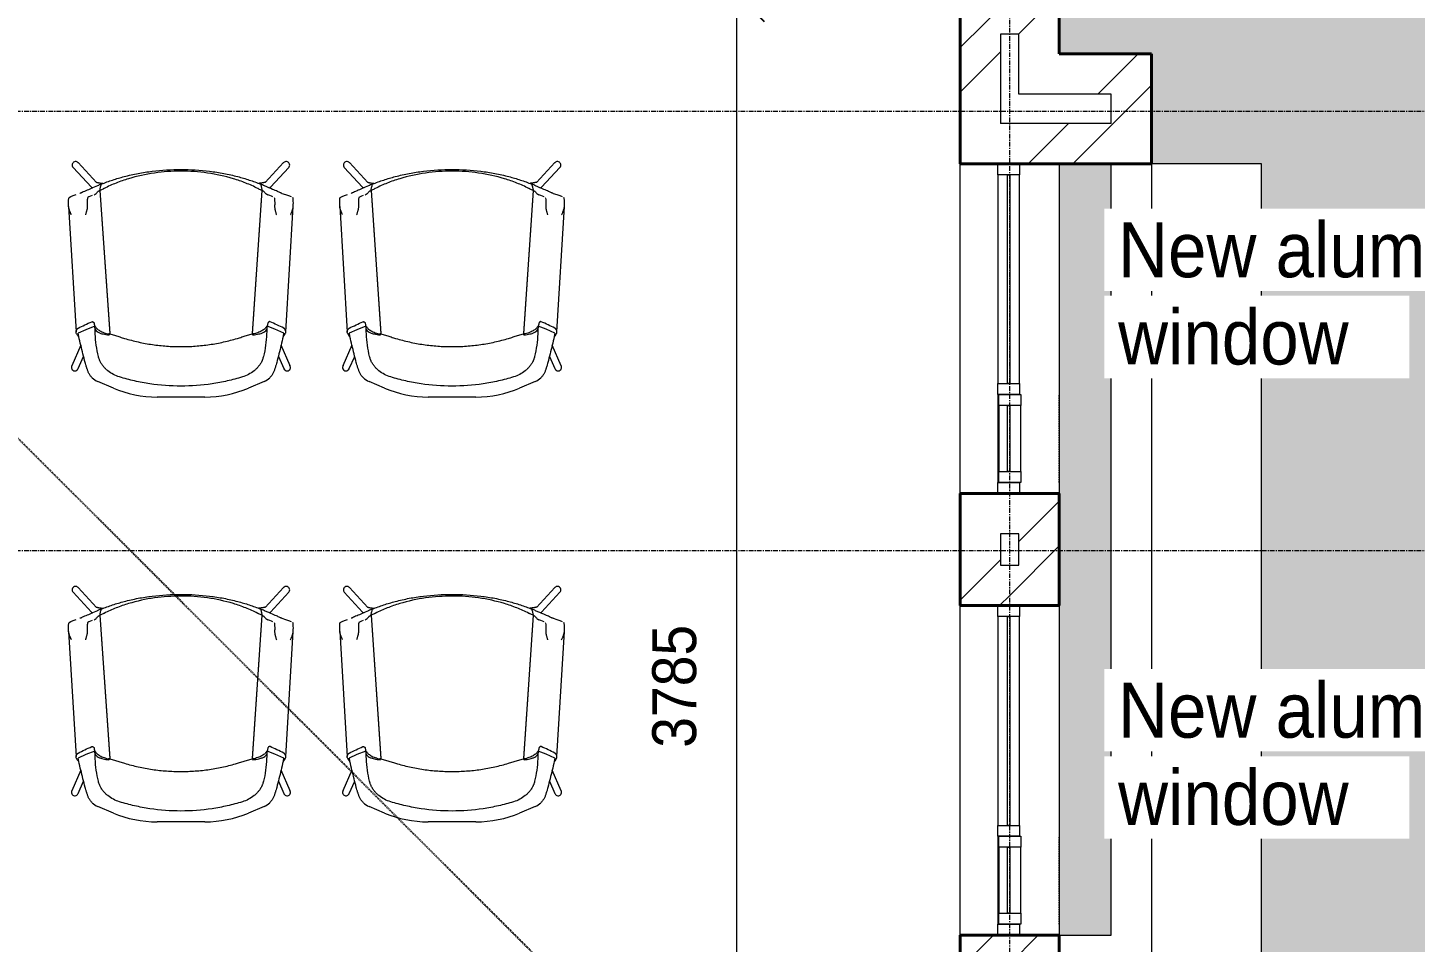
# Model space of a CAD drawing. Header units: millimetres. Extents: x -44657 to 28812, y -28146 to 16565.
# Drawn here: x -19339 to -15552, y -20745 to -18248 of the extents above; entities that cross this region are included whole.
import ezdxf

# ---------------------------------------------------------------- set-up
doc = ezdxf.new("R2010")
doc.units = ezdxf.units.MM
for name, pattern in [('Dash', [6.35, 3.175, -3.175]), ('Dash 1_5mm', [3, 1.5, -1.5]), ('Grid Line', [22.225, 12.7, -3.175, 3.175, -3.175])]:
    doc.linetypes.add(name, pattern=pattern)
for name, color, linetype, lineweight in [('A-ANNO-DIMS', 211, 'Continuous', 5), ('A-ANNO-DIMS-100', 211, 'Continuous', 5), ('A-DETL', 90, 'Continuous', 5), ('A-FLOR', 192, 'Continuous', 9), ('A-FLOR-PATT', 8, 'Continuous', 9), ('A-GLAZ', 151, 'Continuous', 9), ('A-GLAZ-HDLN', 1, 'Dash', 9), ('A-WALL', 113, 'Continuous', 9), ('A-WALL-PATT', 111, 'Continuous', 9), ('G-ANNO-TEXT', 231, 'Continuous', 5), ('I-FURN', 30, 'Continuous', 5), ('S-GRID', 1, 'Continuous', 5)]:
    doc.layers.add(name, color=color, linetype=linetype, lineweight=lineweight)
doc.styles.add('Arial_3', font='arial.ttf', dxfattribs={"width": 0.9, "height": 120})
doc.styles.add('Arial_5', font='arial.ttf', dxfattribs={"width": 0.9, "height": 150})
doc.dimstyles.new('SVA_-_1_2mm_Arial', dxfattribs={"dimscale": 304.8, "dimtxt": 122.431128, "dimasz": 0.492126, "dimexe": 0.492126, "dimexo": 0.0625, "dimgap": 0.246063, "dimtad": 1, "dimdec": 0, "dimrnd": 5, "dimzin": 0, "dimdsep": 46, "dimtxsty": 'Arial_3', "dimblk1": 'OBLIQUE', "dimblk2": 'OBLIQUE', "dimsah": 1, "dimcen": 0.09, "dimdle": 0.492126, "dimazin": 0, "dimtfac": 1, "dimtdec": 4, "dimtix": 1, "dimtmove": 0, "dimatfit": 3, "dimfxl": 1.968504, "dimfxlon": 1, "dimtvp": 1, "dimtfill": 1, "dimtolj": 1, "dimtzin": 0, "dimarcsym": 2})
pattern_1 = [(45, (0, 0), (-251.447, 251.447), []), (45, (0, 381), (-251.447, 251.447), [])]

# ---------------------------------------------------------------- blocks, each defined once
blk = doc.blocks.new('W-02 900x1660 - 900-1480273-NEW PROPOSED GROUND STOREY PLAN _White Box_')
at = {"layer": 'A-GLAZ', "lineweight": 5}
for p, q in [((475, 27), (505, 27)), ((505, 27), (505, -33)), ((1075, 27), (505, 27)), ((505, 0), (1075, 0)), ((505, -6), (505, 0)), ((1075, 27), (1105, 27)), ((1075, -33), (1075, 27)), ((1075, 0), (1075, -6)), ((1105, -30), (1105, 30)), ((1105, 30), (1135, 30)), ((1105, 27), (1105, -33)), ((1135, 30), (1135, -30)), ((1315, 30), (1135, 30)), ((1135, -6), (1135, 0)), ((1135, 0), (1315, 0)), ((1315, -30), (1315, 30)), ((1315, 30), (1345, 30)), ((1315, 0), (1315, -6)), ((1345, 30), (1345, -30)), ((1345, 27), (1375, 27)), ((1345, -33), (1345, 27)), ((505, -33), (475, -33)), ((1075, -6), (505, -6)), ((505, -33), (1075, -33)), ((1105, -33), (1075, -33)), ((1135, -30), (1105, -30)), ((1105, -33), (1345, -33)), ((1315, -6), (1135, -6)), ((1135, -30), (1315, -30)), ((1345, -30), (1315, -30)), ((1375, -33), (1345, -33))]:
    blk.add_line(p, q, dxfattribs=at)
at = {"layer": 'A-GLAZ-HDLN'}
for p, q in [((1345, 135), (1105, 135)), ((1270, 135), (1345, 135)), ((1332.8, -30), (1135, -30)), ((1276.8, -30), (1315, -30))]:
    blk.add_line(p, q, dxfattribs=at)
blk = doc.blocks.new('Coalesse_Bindu_LowBackGuestChair - FABRIC-V55-NEW PROPOSED GROUND STOREY PLAN _White Box_')
at = {"layer": 'I-FURN', "color": 253}
for p, q in [((-65.1, 347.5), (65.1, 347.5)), ((-226.7, 305.3), (-184.3, 323.3)), ((184.3, 323.3), (226.7, 305.3)), ((-265.8, 236.6), (-280.6, 270.1)), ((280.6, 270.1), (265.8, 236.6)), ((-298, 262.4), (-273.2, 206.3)), ((273.2, 206.3), (298, 262.4)), ((-286.3, 169.4), (-306.6, -172.7)), ((-221.2, -216.6), (-194.5, 175)), ((-221.2, -216.6), (-194.5, 174.2)), ((-178.8, 179.9), (-194.5, 175)), ((194.5, 175), (178.8, 179.9)), ((221.2, -216.6), (194.5, 175)), ((221.2, -216.6), (194.5, 174.2)), ((306.6, -172.7), (286.3, 169.4)), ((-294, -202.6), (-300.4, -199.7)), ((-244.1, -225.2), (-294.2, -279.3)), ((294.2, -279.3), (244.1, -225.2)), ((-280.2, -292.3), (-230.1, -238.2)), ((230.1, -238.2), (280.2, -292.3))]:
    blk.add_line(p, q, dxfattribs=at)
at = {"layer": 'I-FURN', "color": 253, "flags": 128}
for points in [[(-280.6, 270.1), (-281, 270.9), (-282.4, 272.9), (-284.2, 274.5), (-286.3, 275.6), (-288.6, 276.2), (-290.9, 276.2), (-293.1, 275.6), (-295.1, 274.5), (-296.8, 272.9), (-298, 270.9), (-298.7, 268.6), (-298.9, 266.2)], [(-298.9, 266.2), (-298.5, 263.8), (-297.6, 261.5)], [(298.9, 266.2), (298.7, 268.6), (298, 270.9), (296.8, 272.9), (295.1, 274.5), (293.1, 275.6), (290.9, 276.2), (288.6, 276.2), (286.3, 275.6), (284.2, 274.5), (282.4, 272.9), (281, 270.9), (280.6, 270.1)], [(297.6, 261.5), (298.5, 263.8), (298.9, 266.2)], [(-280.6, 173.2), (-256.4, 162.5), (-235.2, 154)], [(-234.4, 163.6), (-234.1, 169.4), (-233.9, 175.2)], [(233.9, 175.2), (234.1, 169.4), (234.4, 163.6)], [(235.2, 154), (259.7, 163.9), (280.6, 173.2)], [(-275.7, -208.3), (-285.7, -205.5), (-293.9, -202.6)], [(-251, -198.7), (-247.2, -200.6), (-242.4, -202.5), (-236.9, -204.4)], [(-244.1, -225.2), (-242.9, -224.1), (-241.7, -223.2)], [(244.1, -225.2), (242.9, -224.1), (241.7, -223.2)], [(242.4, -202.5), (247.2, -200.6), (251, -198.7), (254.1, -196.8)], [(305.2, -196.8), (300.4, -199.7), (294, -202.6), (285.7, -205.5)], [(-231.2, -239.1), (-231.1, -239.1), (-230.9, -239), (-230.5, -238.8), (-230, -238.7), (-229.4, -238.5), (-228.7, -238.3), (-227.9, -238.1), (-227, -237.9), (-226.1, -237.7), (-225, -237.4), (-223.9, -237.2), (-222.7, -237), (-221.5, -236.9), (-220.1, -236.7), (-218.8, -236.5), (-217.3, -236.3), (-215.9, -236.1), (-214.3, -236), (-212.7, -235.8)], [(231.2, -239.1), (231.1, -239.1), (230.9, -239), (230.5, -238.8), (230, -238.7), (229.4, -238.5), (228.7, -238.3), (227.9, -238.1), (227, -237.9), (226.1, -237.7), (225, -237.4), (223.9, -237.2), (222.7, -237), (221.5, -236.9), (220.1, -236.7), (218.8, -236.5), (217.3, -236.3), (215.9, -236.1), (214.3, -236), (212.7, -235.8)], [(-294.2, -279.4), (-295.6, -281.3), (-296.5, -283.5), (-296.8, -285.8)], [(-296.8, -285.8), (-296.6, -288.1), (-295.8, -290.3), (-294.5, -292.2), (-292.8, -293.7), (-290.8, -294.8), (-288.5, -295.4), (-286.2, -295.4), (-284, -294.8), (-281.9, -293.7), (-280.1, -292.2)], [(280.1, -292.2), (281.9, -293.7), (284, -294.8), (286.2, -295.4), (288.5, -295.4), (290.8, -294.8), (292.8, -293.7), (294.5, -292.2), (295.8, -290.3), (296.6, -288.1), (296.8, -285.8)], [(296.8, -285.8), (296.5, -283.5), (295.6, -281.3), (294.2, -279.4)]]:
    blk.add_lwpolyline(points, dxfattribs=at)
at = {"layer": 'I-FURN', "color": 253}
for centre, radius, start, end in [((-65.1, 42.3), 305.2, 90, 113), ((65.1, 42.3), 305.2, 67, 90), ((-206.8, 258.5), 50.9, 113, 134.0866), ((206.8, 258.5), 50.9, 45.9134, 67)]:
    blk.add_arc(centre, radius, start, end, dxfattribs=at)
for points, knots in [([(-167.6, 292.7), (-154.1, 296.9), (-126.7, 304.1), (-70.9, 314.7), (0, 319.9), (70.9, 314.7), (126.7, 304.1), (154.1, 296.9), (167.6, 292.7)], [0, 0, 0, 0, 0.125, 0.25, 0.5, 0.75, 0.875, 1, 1, 1, 1]), ([(-254.9, 274.2), (-254.2, 276.7), (-252.6, 280.3), (-250, 285.1), (-247, 289.8), (-244.2, 293), (-242.2, 295)], [-1, -1, -1, -1, -0.666667, -0.5, -0.333333, 0, 0, 0, 0]), ([(242.2, 295), (244.2, 293), (247, 289.8), (250, 285.1), (252.6, 280.3), (254.2, 276.7), (254.9, 274.2)], [-1, -1, -1, -1, -0.666667, -0.5, -0.333333, 0, 0, 0, 0]), ([(-225.3, 236.7), (-225, 238.2), (-224.2, 240.8), (-222.9, 244.4), (-222, 246.6), (-221.3, 248.4), (-220.4, 250.2), (-219.2, 252.6), (-216.8, 257.1), (-214, 261), (-212, 263.6)], [0, 0, 0, 0, 0.25, 0.375, 0.4375, 0.5, 0.5625, 0.625, 0.75, 1, 1, 1, 1]), ([(212, 263.6), (214, 261), (216.8, 257.1), (219.6, 252), (221, 249), (222, 246.6), (222.9, 244.4), (224.2, 240.8), (225, 238.2), (225.3, 236.7)], [0, 0, 0, 0, 0.25, 0.375, 0.5, 0.5625, 0.625, 0.75, 1, 1, 1, 1]), ([(-286.3, 169.6), (-286.3, 169.2), (-286.3, 168.6), (-286.1, 167.7), (-285.9, 167), (-285.6, 166.2), (-285.3, 165.4), (-284.9, 164.7), (-284.4, 163.7), (-283.9, 163), (-283.6, 162.5), (-283.4, 162.3), (-283.2, 162), (-282.9, 161.5), (-282.5, 161.1), (-282.2, 160.9), (-282, 160.7), (-281.7, 160.4), (-281.2, 160), (-280.8, 159.8), (-280.5, 159.6)], [0, 0, 0, 0, 0.142857, 0.214286, 0.285714, 0.357143, 0.428571, 0.5, 0.571429, 0.678571, 0.705357, 0.71875, 0.732143, 0.785714, 0.839286, 0.852679, 0.866071, 0.892857, 0.946429, 1, 1, 1, 1]), ([(-279, 182.7), (-279, 182.7), (-282.1, 179.8), (-284.3, 176.5), (-285.7, 172.8)], [0.6948838, 0.6948838, 0.6948838, 0.6948838, 0.7, 1, 1, 1, 1]), ([(-280.6, 173.3), (-280.7, 173.2), (-280.6, 174), (-279.6, 178.3), (-278.7, 182.6)], [-0.75, -0.75, -0.75, -0.75, -0.5, 0, 0, 0, 0]), ([(-218.5, 173.7), (-221.4, 172.8), (-226.4, 170.7), (-231.7, 166.6), (-233.8, 163.4), (-234.5, 161.7)], [0, 0, 0, 0, 0.25, 0.5, 0.7430532, 0.7430532, 0.7430532, 0.7430532]), ([(-199.6, 175), (-199.3, 175.1), (-198.4, 175.1), (-196.5, 174.7), (-195.2, 174.4), (-194.5, 174.2)], [0, 0, 0, 0, 0.4, 0.7, 1, 1, 1, 1]), ([(199.6, 175), (199.3, 175.1), (198.8, 175.1), (197.9, 175), (196.6, 174.7), (195.4, 174.4), (194.5, 174.2)], [-1, -1, -1, -1, -0.7, -0.55, -0.4, 0, 0, 0, 0]), ([(234.5, 161.7), (233.8, 163.4), (231.7, 166.6), (226.4, 170.7), (221.4, 172.8), (218.5, 173.7)], [0.2569468, 0.2569468, 0.2569468, 0.2569468, 0.5, 0.75, 1, 1, 1, 1]), ([(278.7, 182.6), (279.6, 178.3), (280.6, 174), (280.7, 173.2), (280.6, 173.3)], [-1, -1, -1, -1, -0.5, -0.25, -0.25, -0.25, -0.25]), ([(279, 182.7), (280, 181.7), (282.8, 178.7), (284.8, 175.3), (285.7, 172.8)], [-0.3051162, -0.3051162, -0.3051162, -0.3051162, -0.2, 0, 0, 0, 0]), ([(286.3, 169.6), (286.3, 169.3), (286.3, 168.9), (286.2, 168.2), (286.1, 167.7), (286, 167.2), (285.9, 166.9), (285.7, 166.3), (285.2, 165.3), (284.6, 164.1), (284.1, 163.2), (283.7, 162.7), (283.5, 162.4), (283.3, 162.1), (283.1, 161.9), (282.9, 161.5), (282.5, 161.2), (282.2, 160.8), (281.8, 160.5), (281.3, 160.1), (280.8, 159.8), (280.5, 159.6)], [-1, -1, -1, -1, -0.892857, -0.839286, -0.785714, -0.732143, -0.705357, -0.678571, -0.571429, -0.428571, -0.357143, -0.321429, -0.285714, -0.267857, -0.25, -0.214286, -0.178571, -0.142857, -0.107143, -0.071429, 0, 0, 0, 0]), ([(-243.4, 142.1), (-243.2, 142), (-242.7, 141.9), (-242.3, 141.8), (-242, 141.8), (-241.8, 141.8), (-241.6, 141.8), (-241.4, 141.9), (-241, 142), (-240.7, 142.1), (-240.5, 142.2), (-240.3, 142.2), (-240.2, 142.3), (-240, 142.4), (-239.7, 142.6), (-239.5, 142.8), (-239.3, 142.9), (-239.1, 143), (-239, 143.1), (-238.8, 143.3), (-238.7, 143.5), (-238.4, 143.7), (-238.1, 144), (-237.8, 144.4), (-237.4, 145.1), (-237, 146), (-236.8, 146.6), (-236.8, 147)], [0, 0, 0, 0, 0.071429, 0.107143, 0.125, 0.142857, 0.160714, 0.178571, 0.214286, 0.25, 0.267857, 0.285714, 0.303571, 0.321429, 0.357143, 0.392857, 0.410714, 0.428571, 0.446429, 0.464286, 0.5, 0.535714, 0.571429, 0.642857, 0.714286, 0.857143, 1, 1, 1, 1]), ([(243.4, 142.1), (243.2, 142), (242.8, 141.9), (242.3, 141.8), (241.9, 141.8), (241.5, 141.8), (241, 142), (240.6, 142.1), (240.2, 142.3), (239.9, 142.4), (239.6, 142.6), (239.3, 142.9), (239.2, 143), (239, 143.1), (238.8, 143.3), (238.7, 143.5), (238.4, 143.7), (238.1, 144), (237.8, 144.4), (237.4, 145.1), (237, 146), (236.8, 146.6), (236.8, 147)], [-1, -1, -1, -1, -0.946429, -0.892857, -0.859375, -0.839286, -0.785714, -0.732143, -0.705357, -0.678571, -0.625, -0.598214, -0.571429, -0.553571, -0.535714, -0.5, -0.464286, -0.428571, -0.357143, -0.285714, -0.142857, 0, 0, 0, 0]), ([(-298.9, -149.5), (-299.4, -150.6), (-300.4, -152.9), (-301.8, -156.3), (-303.2, -159.7), (-304.2, -162.6), (-305, -164.9), (-305.5, -166.6), (-305.9, -168.3), (-306.4, -170.5), (-306.6, -172.2), (-306.6, -173.3)], [0, 0, 0, 0, 0.142857, 0.285714, 0.428571, 0.571429, 0.642857, 0.714286, 0.785714, 0.857143, 1, 1, 1, 1]), ([(-255.7, -172), (-255.7, -171), (-255.8, -168.9), (-256.1, -166.3), (-256.6, -164.1), (-257, -162), (-257.7, -159.2), (-258.7, -156), (-259.7, -152.7), (-260.4, -150.5), (-260.7, -149.5)], [0, 0, 0, 0, 0.142857, 0.285714, 0.357143, 0.428571, 0.571429, 0.714286, 0.857143, 1, 1, 1, 1]), ([(255.7, -172), (255.7, -171), (255.8, -168.9), (256.1, -166.3), (256.6, -164.1), (257, -162), (257.7, -159.2), (258.7, -156), (259.7, -152.7), (260.4, -150.5), (260.7, -149.5)], [-1, -1, -1, -1, -0.857143, -0.714286, -0.642857, -0.571429, -0.428571, -0.285714, -0.142857, 0, 0, 0, 0]), ([(298.9, -149.5), (299.6, -151.1), (300.5, -153.3), (301.6, -155.9), (302.3, -157.6), (303.3, -160), (304.2, -162.6), (305, -164.9), (305.5, -166.6), (305.9, -168.3), (306.4, -170.5), (306.6, -172.2), (306.6, -173.3)], [-1, -1, -1, -1, -0.785714, -0.732143, -0.678571, -0.571429, -0.428571, -0.357143, -0.285714, -0.214286, -0.142857, 0, 0, 0, 0]), ([(-254.1, -196.8), (-254.7, -196.3), (-255.5, -193.3), (-255.9, -183.9), (-255.8, -176.2), (-255.7, -172)], [0, 0, 0, 0, 0.4, 0.7, 1, 1, 1, 1]), ([(254.1, -196.8), (254.6, -196.4), (255.3, -194.3), (255.9, -186.3), (255.9, -177.6), (255.7, -172)], [-1, -1, -1, -1, -0.7, -0.4, 0, 0, 0, 0]), ([(-271.4, -210), (-269.6, -211), (-264, -213.4), (-249.3, -219.6), (-236.1, -225.4), (-228, -229)], [-1, -1, -1, -1, -0.7, -0.4, 0, 0, 0, 0]), ([(-209.7, -221.8), (-199, -227.2), (-177.2, -237.1), (-131.8, -252.9), (-72.7, -265.7), (0, -270.7), (72.7, -265.6), (131.8, -252.9), (177.2, -237), (199, -227.2), (209.7, -221.8)], [0, 0, 0, 0, 0.083333, 0.166667, 0.333333, 0.5, 0.666667, 0.833333, 0.916667, 1, 1, 1, 1]), ([(228, -229), (234.1, -226.3), (245.6, -221.2), (261.7, -214.4), (269, -211.3), (271.4, -210)], [-1, -1, -1, -1, -0.7, -0.4, 0, 0, 0, 0]), ([(154.9, -254.3), (142.3, -257.6), (117, -263.3), (65.4, -271.3), (0, -275.2), (-65.4, -271.3), (-117, -263.3), (-142.3, -257.6), (-154.9, -254.3)], [0, 0, 0, 0, 0.125, 0.25, 0.5, 0.75, 0.875, 1, 1, 1, 1])]:
    blk.add_open_spline(points, degree=3, knots=knots, dxfattribs=at)
for points in [[(-261.4, 253.4), (-261, 255.1), (-259.8, 259.3), (-258.1, 264.8), (-257.1, 267.8)], [(-257.1, 267.8), (-256.7, 268.9), (-256, 270.9), (-255.3, 273.1), (-254.9, 274.2)], [(-212, 263.6), (-210.2, 265.7), (-206.4, 270), (-202, 273.9), (-199.7, 275.8)], [(-199.7, 275.8), (-194.9, 279.6), (-184.8, 286.2), (-173.5, 290.9), (-167.6, 292.7)], [(167.6, 292.7), (173.5, 290.9), (184.8, 286.2), (194.9, 279.6), (199.7, 275.8)], [(199.7, 275.8), (202, 273.9), (206.4, 270), (210.2, 265.7), (212, 263.6)], [(254.9, 274.2), (255.3, 273.1), (256, 270.9), (256.7, 268.9), (257.1, 267.8)], [(257.1, 267.8), (258.1, 264.8), (259.8, 259.3), (261, 255.1), (261.4, 253.4)], [(-278.7, 182.6), (-276.9, 190.5), (-273.3, 206.3), (-267.5, 229.9), (-263.5, 245.6), (-261.4, 253.4)], [(-233.9, 175.2), (-233.4, 185.7), (-231.5, 206.5), (-227.7, 226.8), (-225.3, 236.7)], [(225.3, 236.7), (227.7, 226.8), (231.5, 206.5), (233.4, 185.7), (233.9, 175.2)], [(261.4, 253.4), (263.5, 245.6), (267.5, 229.9), (273.3, 206.3), (276.9, 190.5), (278.7, 182.6)], [(154, 187.4), (141.6, 191.2), (116.6, 197.7), (78.1, 204.8), (39.2, 209), (0, 210.5), (-39.2, 209), (-78.1, 204.8), (-116.6, 197.7), (-141.6, 191.2), (-154, 187.4)], [(-285.7, 172.8), (-285.8, 172.6), (-286, 171.8), (-286.2, 170.4), (-286.3, 169.6)], [(-280.5, 159.6), (-274.4, 156.5), (-262.2, 150.5), (-249.7, 144.9), (-243.4, 142.1)], [(-236.8, 147), (-236.7, 148.1), (-236.4, 150.1), (-236.1, 151.2), (-236, 151.6)], [(-236, 151.6), (-234.8, 154.2), (-231.6, 159.2), (-224, 165.6), (-213.5, 170.9), (-204.5, 173.7), (-199.6, 175)], [(-235.2, 154), (-235.1, 154), (-234.9, 154.6), (-234.6, 157.9), (-234.4, 161.5), (-234.4, 163.6)], [(-196.4, 177.9), (-199.4, 177.6), (-205, 176.9), (-212.3, 175.5), (-216.6, 174.4), (-218.5, 173.7)], [(-194.5, 174.2), (-195.1, 175.1), (-195.7, 176.1), (-196.3, 177.1)], [(-194.5, 175), (-195, 176.1), (-195.5, 177.2), (-196, 178.3)], [(-154, 187.4), (-158.2, 186.2), (-166.4, 183.7), (-174.6, 181.1), (-178.8, 179.9)], [(178.8, 179.9), (174.6, 181.1), (166.4, 183.7), (158.2, 186.2), (154, 187.4)], [(196, 178.3), (195.5, 177.2), (195, 176.1), (194.5, 175)], [(194.5, 174.2), (195.1, 175.1), (195.7, 176.1), (196.3, 177.1)], [(218.5, 173.7), (216.6, 174.4), (212.3, 175.5), (205, 176.9), (199.4, 177.6), (196.4, 177.9)], [(236, 151.6), (234.8, 154.2), (231.6, 159.2), (224, 165.6), (213.5, 170.9), (204.5, 173.7), (199.6, 175)], [(234.4, 163.6), (234.4, 161.5), (234.6, 157.9), (234.9, 154.6), (235.1, 154), (235.2, 154)], [(236.8, 147), (236.7, 148.1), (236.4, 150.1), (236.1, 151.2), (236, 151.6)], [(280.5, 159.6), (274.4, 156.5), (262.2, 150.5), (249.7, 144.9), (243.4, 142.1)], [(285.7, 172.8), (285.8, 172.6), (286, 171.8), (286.2, 170.4), (286.3, 169.6)], [(-306.6, -173.3), (-306.8, -179.9), (-306.8, -191.3), (-305.8, -196.2), (-305.2, -196.8)], [(306.6, -173.3), (306.8, -179.9), (306.8, -191.3), (305.8, -196.2), (305.2, -196.8)], [(-275.7, -208.3), (-275, -208.5), (-273.6, -209), (-272.1, -209.6), (-271.4, -210)], [(-225.9, -214.1), (-227.9, -211.7), (-231.8, -207.6), (-235.3, -205.2), (-236.9, -204.4)], [(-221.2, -216.6), (-221.7, -216.4), (-222.5, -216.1), (-223.7, -215.5), (-224.7, -215), (-225.5, -214.5), (-225.8, -214.2), (-225.9, -214.1)], [(-219.6, -224.2), (-219.9, -222.9), (-220.4, -220.4), (-221, -217.8), (-221.2, -216.6)], [(-221.2, -216.6), (-219.8, -217.2), (-216.9, -218.3), (-214.1, -219.6), (-212.7, -220.3)], [(-219.6, -224.2), (-219.9, -222.9), (-220.4, -220.4), (-221, -217.8), (-221.2, -216.6)], [(-217.3, -233.7), (-217.7, -232.2), (-218.5, -229.1), (-219.3, -225.9), (-219.6, -224.2)], [(-217.3, -233.7), (-217.7, -232.2), (-218.5, -229.1), (-219.3, -225.9), (-219.6, -224.2)], [(-212.7, -220.3), (-212.2, -220.5), (-211.2, -221), (-210.2, -221.5), (-209.7, -221.8)], [(209.7, -221.8), (210.2, -221.5), (211.2, -221), (212.2, -220.5), (212.7, -220.3)], [(212.7, -220.3), (214.1, -219.6), (216.9, -218.3), (219.8, -217.2), (221.2, -216.6)], [(219.6, -224.2), (219.3, -225.9), (218.5, -229.1), (217.7, -232.2), (217.3, -233.7)], [(219.6, -224.2), (219.3, -225.9), (218.5, -229.1), (217.7, -232.2), (217.3, -233.7)], [(221.2, -216.6), (221, -217.8), (220.4, -220.4), (219.9, -222.9), (219.6, -224.2)], [(221.2, -216.6), (221, -217.8), (220.4, -220.4), (219.9, -222.9), (219.6, -224.2)], [(225.9, -214.1), (225.8, -214.2), (225.5, -214.5), (224.7, -215), (223.7, -215.5), (222.5, -216.1), (221.7, -216.4), (221.2, -216.6)], [(236.9, -204.4), (235.3, -205.2), (231.8, -207.6), (227.9, -211.7), (225.9, -214.1)], [(271.4, -210), (272.1, -209.6), (273.6, -209), (275, -208.5), (275.7, -208.3)], [(-228, -229), (-226.3, -229.8), (-222.8, -231.4), (-219.1, -232.9), (-217.3, -233.7)], [(-154.9, -254.3), (-165.5, -251.4), (-186.6, -245.2), (-207.2, -237.7), (-217.3, -233.7)], [(217.3, -233.7), (207.2, -237.7), (186.6, -245.2), (165.5, -251.4), (154.9, -254.3)], [(217.3, -233.7), (219.1, -232.9), (222.8, -231.4), (226.3, -229.8), (228, -229)]]:
    blk.add_open_spline(points, degree=3, dxfattribs=at)
blk = doc.blocks.new('Coalesse_Bindu_LowBackGuestChair - FABRIC-V28-NEW PROPOSED GROUND STOREY PLAN _White Box_')
at = {"layer": 'I-FURN', "color": 253}
for p, q in [((-65.1, 347.5), (65.1, 347.5)), ((-226.7, 305.3), (-184.3, 323.3)), ((184.3, 323.3), (226.7, 305.3)), ((-265.8, 236.6), (-280.6, 270.1)), ((280.6, 270.1), (265.8, 236.6)), ((-298, 262.4), (-273.2, 206.3)), ((273.2, 206.3), (298, 262.4)), ((-286.3, 169.4), (-306.6, -172.7)), ((-221.2, -216.6), (-194.5, 175)), ((-221.2, -216.6), (-194.5, 174.2)), ((-178.8, 179.9), (-194.5, 175)), ((194.5, 175), (178.8, 179.9)), ((221.2, -216.6), (194.5, 175)), ((221.2, -216.6), (194.5, 174.2)), ((306.6, -172.7), (286.3, 169.4)), ((-244.1, -225.2), (-294.2, -279.3)), ((294.2, -279.3), (244.1, -225.2)), ((-280.2, -292.3), (-230.1, -238.2)), ((230.1, -238.2), (280.2, -292.3))]:
    blk.add_line(p, q, dxfattribs=at)
at = {"layer": 'I-FURN', "color": 253, "flags": 128}
for points in [[(-280.6, 270.1), (-281, 270.9), (-282.4, 272.9), (-284.2, 274.5), (-286.3, 275.6), (-288.6, 276.2), (-290.9, 276.2), (-293.1, 275.6), (-295.1, 274.5), (-296.8, 272.9), (-298, 270.9), (-298.7, 268.6), (-298.9, 266.2)], [(-298.9, 266.2), (-298.5, 263.8), (-297.6, 261.5)], [(298.9, 266.2), (298.7, 268.6), (298, 270.9), (296.8, 272.9), (295.1, 274.5), (293.1, 275.6), (290.9, 276.2), (288.6, 276.2), (286.3, 275.6), (284.2, 274.5), (282.4, 272.9), (281, 270.9), (280.6, 270.1)], [(297.6, 261.5), (298.5, 263.8), (298.9, 266.2)], [(-280.6, 173.2), (-256.4, 162.5), (-235.2, 154)], [(-234.4, 163.6), (-234.1, 169.4), (-233.9, 175.2)], [(233.9, 175.2), (234.1, 169.4), (234.4, 163.6)], [(235.2, 154), (259.7, 163.9), (280.6, 173.2)], [(-275.7, -208.3), (-285.7, -205.5), (-294, -202.6), (-300.4, -199.7)], [(-251, -198.7), (-247.2, -200.6), (-242.4, -202.5), (-236.9, -204.4)], [(-244.1, -225.2), (-242.9, -224.1), (-241.7, -223.2)], [(244.1, -225.2), (242.9, -224.1), (241.7, -223.2)], [(242.4, -202.5), (247.2, -200.6), (251, -198.7), (254.1, -196.8)], [(305.2, -196.8), (300.4, -199.7), (294, -202.6), (285.7, -205.5)], [(-231.2, -239.1), (-231.1, -239.1), (-230.9, -239), (-230.5, -238.8), (-230, -238.7), (-229.4, -238.5), (-228.7, -238.3), (-227.9, -238.1), (-227, -237.9), (-226.1, -237.7), (-225, -237.4), (-223.9, -237.2), (-222.7, -237), (-221.5, -236.9), (-220.1, -236.7), (-218.8, -236.5), (-217.3, -236.3), (-215.9, -236.1), (-214.3, -236), (-212.7, -235.8)], [(231.2, -239.1), (231.1, -239.1), (230.9, -239), (230.5, -238.8), (230, -238.7), (229.4, -238.5), (228.7, -238.3), (227.9, -238.1), (227, -237.9), (226.1, -237.7), (225, -237.4), (223.9, -237.2), (222.7, -237), (221.5, -236.9), (220.1, -236.7), (218.8, -236.5), (217.3, -236.3), (215.9, -236.1), (214.3, -236), (212.7, -235.8)], [(-294.2, -279.4), (-295.6, -281.3), (-296.5, -283.5), (-296.8, -285.8)], [(-296.8, -285.8), (-296.6, -288.1), (-295.8, -290.3), (-294.5, -292.2), (-292.8, -293.7), (-290.8, -294.8), (-288.5, -295.4), (-286.2, -295.4), (-284, -294.8), (-281.9, -293.7), (-280.1, -292.2)], [(280.1, -292.2), (281.9, -293.7), (284, -294.8), (286.2, -295.4), (288.5, -295.4), (290.8, -294.8), (292.8, -293.7), (294.5, -292.2), (295.8, -290.3), (296.6, -288.1), (296.8, -285.8)], [(296.8, -285.8), (296.5, -283.5), (295.6, -281.3), (294.2, -279.4)]]:
    blk.add_lwpolyline(points, dxfattribs=at)
at = {"layer": 'I-FURN', "color": 253}
for centre, radius, start, end in [((-65.1, 42.3), 305.2, 90, 113), ((65.1, 42.3), 305.2, 67, 90), ((-206.8, 258.5), 50.9, 113, 134.0866), ((206.8, 258.5), 50.9, 45.9134, 67)]:
    blk.add_arc(centre, radius, start, end, dxfattribs=at)
for points, knots in [([(-167.6, 292.7), (-154.1, 296.9), (-126.7, 304.1), (-70.9, 314.7), (0, 319.9), (70.9, 314.7), (126.7, 304.1), (154.1, 296.9), (167.6, 292.7)], [0, 0, 0, 0, 0.125, 0.25, 0.5, 0.75, 0.875, 1, 1, 1, 1]), ([(-254.9, 274.2), (-254.2, 276.7), (-252.6, 280.3), (-250, 285.1), (-247, 289.8), (-244.2, 293), (-242.2, 295)], [-1, -1, -1, -1, -0.666667, -0.5, -0.333333, 0, 0, 0, 0]), ([(242.2, 295), (244.2, 293), (247, 289.8), (250, 285.1), (252.6, 280.3), (254.2, 276.7), (254.9, 274.2)], [-1, -1, -1, -1, -0.666667, -0.5, -0.333333, 0, 0, 0, 0]), ([(-225.3, 236.7), (-225, 238.2), (-224.2, 240.8), (-222.9, 244.4), (-222, 246.6), (-221.3, 248.4), (-220.4, 250.2), (-219.2, 252.6), (-216.8, 257.1), (-214, 261), (-212, 263.6)], [0, 0, 0, 0, 0.25, 0.375, 0.4375, 0.5, 0.5625, 0.625, 0.75, 1, 1, 1, 1]), ([(212, 263.6), (214, 261), (216.8, 257.1), (219.6, 252), (221, 249), (222, 246.6), (222.9, 244.4), (224.2, 240.8), (225, 238.2), (225.3, 236.7)], [0, 0, 0, 0, 0.25, 0.375, 0.5, 0.5625, 0.625, 0.75, 1, 1, 1, 1]), ([(-286.3, 169.6), (-286.3, 169.2), (-286.3, 168.6), (-286.1, 167.7), (-285.9, 167), (-285.6, 166.2), (-285.3, 165.4), (-284.9, 164.7), (-284.4, 163.7), (-283.9, 163), (-283.6, 162.5), (-283.4, 162.3), (-283.2, 162), (-282.9, 161.5), (-282.5, 161.1), (-282.2, 160.9), (-282, 160.7), (-281.7, 160.4), (-281.2, 160), (-280.8, 159.8), (-280.5, 159.6)], [0, 0, 0, 0, 0.142857, 0.214286, 0.285714, 0.357143, 0.428571, 0.5, 0.571429, 0.678571, 0.705357, 0.71875, 0.732143, 0.785714, 0.839286, 0.852679, 0.866071, 0.892857, 0.946429, 1, 1, 1, 1]), ([(-279, 182.7), (-279, 182.7), (-282.1, 179.8), (-284.3, 176.5), (-285.7, 172.8)], [0.6948838, 0.6948838, 0.6948838, 0.6948838, 0.7, 1, 1, 1, 1]), ([(-280.6, 173.3), (-280.7, 173.2), (-280.6, 174), (-279.6, 178.3), (-278.7, 182.6)], [-0.75, -0.75, -0.75, -0.75, -0.5, 0, 0, 0, 0]), ([(-218.5, 173.7), (-221.4, 172.8), (-226.4, 170.7), (-231.7, 166.6), (-233.8, 163.4), (-234.5, 161.7)], [0, 0, 0, 0, 0.25, 0.5, 0.7430532, 0.7430532, 0.7430532, 0.7430532]), ([(-199.6, 175), (-199.3, 175.1), (-198.4, 175.1), (-196.5, 174.7), (-195.2, 174.4), (-194.5, 174.2)], [0, 0, 0, 0, 0.4, 0.7, 1, 1, 1, 1]), ([(199.6, 175), (199.3, 175.1), (198.8, 175.1), (197.9, 175), (196.6, 174.7), (195.4, 174.4), (194.5, 174.2)], [-1, -1, -1, -1, -0.7, -0.55, -0.4, 0, 0, 0, 0]), ([(234.5, 161.7), (233.8, 163.4), (231.7, 166.6), (226.4, 170.7), (221.4, 172.8), (218.5, 173.7)], [0.2569468, 0.2569468, 0.2569468, 0.2569468, 0.5, 0.75, 1, 1, 1, 1]), ([(278.7, 182.6), (279.6, 178.3), (280.6, 174), (280.7, 173.2), (280.6, 173.3)], [-1, -1, -1, -1, -0.5, -0.25, -0.25, -0.25, -0.25]), ([(279, 182.7), (280, 181.7), (282.8, 178.7), (284.8, 175.3), (285.7, 172.8)], [-0.3051162, -0.3051162, -0.3051162, -0.3051162, -0.2, 0, 0, 0, 0]), ([(286.3, 169.6), (286.3, 169.3), (286.3, 168.9), (286.2, 168.2), (286.1, 167.7), (286, 167.2), (285.9, 166.9), (285.7, 166.3), (285.2, 165.3), (284.6, 164.1), (284.1, 163.2), (283.7, 162.7), (283.5, 162.4), (283.3, 162.1), (283.1, 161.9), (282.9, 161.5), (282.5, 161.2), (282.2, 160.8), (281.8, 160.5), (281.3, 160.1), (280.8, 159.8), (280.5, 159.6)], [-1, -1, -1, -1, -0.892857, -0.839286, -0.785714, -0.732143, -0.705357, -0.678571, -0.571429, -0.428571, -0.357143, -0.321429, -0.285714, -0.267857, -0.25, -0.214286, -0.178571, -0.142857, -0.107143, -0.071429, 0, 0, 0, 0]), ([(-243.4, 142.1), (-243.2, 142), (-242.7, 141.9), (-242.3, 141.8), (-242, 141.8), (-241.8, 141.8), (-241.6, 141.8), (-241.4, 141.9), (-241, 142), (-240.7, 142.1), (-240.5, 142.2), (-240.3, 142.2), (-240.2, 142.3), (-240, 142.4), (-239.7, 142.6), (-239.5, 142.8), (-239.3, 142.9), (-239.1, 143), (-239, 143.1), (-238.8, 143.3), (-238.7, 143.5), (-238.4, 143.7), (-238.1, 144), (-237.8, 144.4), (-237.4, 145.1), (-237, 146), (-236.8, 146.6), (-236.8, 147)], [0, 0, 0, 0, 0.071429, 0.107143, 0.125, 0.142857, 0.160714, 0.178571, 0.214286, 0.25, 0.267857, 0.285714, 0.303571, 0.321429, 0.357143, 0.392857, 0.410714, 0.428571, 0.446429, 0.464286, 0.5, 0.535714, 0.571429, 0.642857, 0.714286, 0.857143, 1, 1, 1, 1]), ([(243.4, 142.1), (243.2, 142), (242.8, 141.9), (242.3, 141.8), (241.9, 141.8), (241.5, 141.8), (241, 142), (240.6, 142.1), (240.2, 142.3), (239.9, 142.4), (239.6, 142.6), (239.3, 142.9), (239.2, 143), (239, 143.1), (238.8, 143.3), (238.7, 143.5), (238.4, 143.7), (238.1, 144), (237.8, 144.4), (237.4, 145.1), (237, 146), (236.8, 146.6), (236.8, 147)], [-1, -1, -1, -1, -0.946429, -0.892857, -0.859375, -0.839286, -0.785714, -0.732143, -0.705357, -0.678571, -0.625, -0.598214, -0.571429, -0.553571, -0.535714, -0.5, -0.464286, -0.428571, -0.357143, -0.285714, -0.142857, 0, 0, 0, 0]), ([(-298.9, -149.5), (-299.4, -150.6), (-300.4, -152.9), (-301.8, -156.3), (-303.2, -159.7), (-304.2, -162.6), (-305, -164.9), (-305.5, -166.6), (-305.9, -168.3), (-306.4, -170.5), (-306.6, -172.2), (-306.6, -173.3)], [0, 0, 0, 0, 0.142857, 0.285714, 0.428571, 0.571429, 0.642857, 0.714286, 0.785714, 0.857143, 1, 1, 1, 1]), ([(-255.7, -172), (-255.7, -171), (-255.8, -168.9), (-256.1, -166.3), (-256.6, -164.1), (-257, -162), (-257.7, -159.2), (-258.7, -156), (-259.7, -152.7), (-260.4, -150.5), (-260.7, -149.5)], [0, 0, 0, 0, 0.142857, 0.285714, 0.357143, 0.428571, 0.571429, 0.714286, 0.857143, 1, 1, 1, 1]), ([(255.7, -172), (255.7, -171), (255.8, -168.9), (256.1, -166.3), (256.6, -164.1), (257, -162), (257.7, -159.2), (258.7, -156), (259.7, -152.7), (260.4, -150.5), (260.7, -149.5)], [-1, -1, -1, -1, -0.857143, -0.714286, -0.642857, -0.571429, -0.428571, -0.285714, -0.142857, 0, 0, 0, 0]), ([(298.9, -149.5), (299.6, -151.1), (300.5, -153.3), (301.6, -155.9), (302.3, -157.6), (303.3, -160), (304.2, -162.6), (305, -164.9), (305.5, -166.6), (305.9, -168.3), (306.4, -170.5), (306.6, -172.2), (306.6, -173.3)], [-1, -1, -1, -1, -0.785714, -0.732143, -0.678571, -0.571429, -0.428571, -0.357143, -0.285714, -0.214286, -0.142857, 0, 0, 0, 0]), ([(-254.1, -196.8), (-254.7, -196.3), (-255.5, -193.3), (-255.9, -183.9), (-255.8, -176.2), (-255.7, -172)], [0, 0, 0, 0, 0.4, 0.7, 1, 1, 1, 1]), ([(254.1, -196.8), (254.6, -196.4), (255.3, -194.3), (255.9, -186.3), (255.9, -177.6), (255.7, -172)], [-1, -1, -1, -1, -0.7, -0.4, 0, 0, 0, 0]), ([(-271.4, -210), (-269.6, -211), (-264, -213.4), (-249.3, -219.6), (-236.1, -225.4), (-228, -229)], [-1, -1, -1, -1, -0.7, -0.4, 0, 0, 0, 0]), ([(-209.7, -221.8), (-199, -227.2), (-177.2, -237.1), (-131.8, -252.9), (-72.7, -265.7), (0, -270.7), (72.7, -265.6), (131.8, -252.9), (177.2, -237), (199, -227.2), (209.7, -221.8)], [0, 0, 0, 0, 0.083333, 0.166667, 0.333333, 0.5, 0.666667, 0.833333, 0.916667, 1, 1, 1, 1]), ([(228, -229), (234.1, -226.3), (245.6, -221.2), (261.7, -214.4), (269, -211.3), (271.4, -210)], [-1, -1, -1, -1, -0.7, -0.4, 0, 0, 0, 0]), ([(154.9, -254.3), (142.3, -257.6), (117, -263.3), (65.4, -271.3), (0, -275.2), (-65.4, -271.3), (-117, -263.3), (-142.3, -257.6), (-154.9, -254.3)], [0, 0, 0, 0, 0.125, 0.25, 0.5, 0.75, 0.875, 1, 1, 1, 1])]:
    blk.add_open_spline(points, degree=3, knots=knots, dxfattribs=at)
for points in [[(-261.4, 253.4), (-261, 255.1), (-259.8, 259.3), (-258.1, 264.8), (-257.1, 267.8)], [(-257.1, 267.8), (-256.7, 268.9), (-256, 270.9), (-255.3, 273.1), (-254.9, 274.2)], [(-212, 263.6), (-210.2, 265.7), (-206.4, 270), (-202, 273.9), (-199.7, 275.8)], [(-199.7, 275.8), (-194.9, 279.6), (-184.8, 286.2), (-173.5, 290.9), (-167.6, 292.7)], [(167.6, 292.7), (173.5, 290.9), (184.8, 286.2), (194.9, 279.6), (199.7, 275.8)], [(199.7, 275.8), (202, 273.9), (206.4, 270), (210.2, 265.7), (212, 263.6)], [(254.9, 274.2), (255.3, 273.1), (256, 270.9), (256.7, 268.9), (257.1, 267.8)], [(257.1, 267.8), (258.1, 264.8), (259.8, 259.3), (261, 255.1), (261.4, 253.4)], [(-278.7, 182.6), (-276.9, 190.5), (-273.3, 206.3), (-267.5, 229.9), (-263.5, 245.6), (-261.4, 253.4)], [(-233.9, 175.2), (-233.4, 185.7), (-231.5, 206.5), (-227.7, 226.8), (-225.3, 236.7)], [(225.3, 236.7), (227.7, 226.8), (231.5, 206.5), (233.4, 185.7), (233.9, 175.2)], [(261.4, 253.4), (263.5, 245.6), (267.5, 229.9), (273.3, 206.3), (276.9, 190.5), (278.7, 182.6)], [(154, 187.4), (141.6, 191.2), (116.6, 197.7), (78.1, 204.8), (39.2, 209), (0, 210.5), (-39.2, 209), (-78.1, 204.8), (-116.6, 197.7), (-141.6, 191.2), (-154, 187.4)], [(-285.7, 172.8), (-285.8, 172.6), (-286, 171.8), (-286.2, 170.4), (-286.3, 169.6)], [(-280.5, 159.6), (-274.4, 156.5), (-262.2, 150.5), (-249.7, 144.9), (-243.4, 142.1)], [(-236.8, 147), (-236.7, 148.1), (-236.4, 150.1), (-236.1, 151.2), (-236, 151.6)], [(-236, 151.6), (-234.8, 154.2), (-231.6, 159.2), (-224, 165.6), (-213.5, 170.9), (-204.5, 173.7), (-199.6, 175)], [(-235.2, 154), (-235.1, 154), (-234.9, 154.6), (-234.6, 157.9), (-234.4, 161.5), (-234.4, 163.6)], [(-196.4, 177.9), (-199.4, 177.6), (-205, 176.9), (-212.3, 175.5), (-216.6, 174.4), (-218.5, 173.7)], [(-194.5, 174.2), (-195.1, 175.1), (-195.7, 176.1), (-196.3, 177.1)], [(-194.5, 175), (-195, 176.1), (-195.5, 177.2), (-196, 178.3)], [(-154, 187.4), (-158.2, 186.2), (-166.4, 183.7), (-174.6, 181.1), (-178.8, 179.9)], [(178.8, 179.9), (174.6, 181.1), (166.4, 183.7), (158.2, 186.2), (154, 187.4)], [(196, 178.3), (195.5, 177.2), (195, 176.1), (194.5, 175)], [(194.5, 174.2), (195.1, 175.1), (195.7, 176.1), (196.3, 177.1)], [(218.5, 173.7), (216.6, 174.4), (212.3, 175.5), (205, 176.9), (199.4, 177.6), (196.4, 177.9)], [(236, 151.6), (234.8, 154.2), (231.6, 159.2), (224, 165.6), (213.5, 170.9), (204.5, 173.7), (199.6, 175)], [(234.4, 163.6), (234.4, 161.5), (234.6, 157.9), (234.9, 154.6), (235.1, 154), (235.2, 154)], [(236.8, 147), (236.7, 148.1), (236.4, 150.1), (236.1, 151.2), (236, 151.6)], [(280.5, 159.6), (274.4, 156.5), (262.2, 150.5), (249.7, 144.9), (243.4, 142.1)], [(285.7, 172.8), (285.8, 172.6), (286, 171.8), (286.2, 170.4), (286.3, 169.6)], [(-306.6, -173.3), (-306.8, -179.9), (-306.8, -191.3), (-305.8, -196.2), (-305.2, -196.8)], [(306.6, -173.3), (306.8, -179.9), (306.8, -191.3), (305.8, -196.2), (305.2, -196.8)], [(-275.7, -208.3), (-275, -208.5), (-273.6, -209), (-272.1, -209.6), (-271.4, -210)], [(-225.9, -214.1), (-227.9, -211.7), (-231.8, -207.6), (-235.3, -205.2), (-236.9, -204.4)], [(-221.2, -216.6), (-221.7, -216.4), (-222.5, -216.1), (-223.7, -215.5), (-224.7, -215), (-225.5, -214.5), (-225.8, -214.2), (-225.9, -214.1)], [(-219.6, -224.2), (-219.9, -222.9), (-220.4, -220.4), (-221, -217.8), (-221.2, -216.6)], [(-221.2, -216.6), (-219.8, -217.2), (-216.9, -218.3), (-214.1, -219.6), (-212.7, -220.3)], [(-219.6, -224.2), (-219.9, -222.9), (-220.4, -220.4), (-221, -217.8), (-221.2, -216.6)], [(-217.3, -233.7), (-217.7, -232.2), (-218.5, -229.1), (-219.3, -225.9), (-219.6, -224.2)], [(-217.3, -233.7), (-217.7, -232.2), (-218.5, -229.1), (-219.3, -225.9), (-219.6, -224.2)], [(-212.7, -220.3), (-212.2, -220.5), (-211.2, -221), (-210.2, -221.5), (-209.7, -221.8)], [(209.7, -221.8), (210.2, -221.5), (211.2, -221), (212.2, -220.5), (212.7, -220.3)], [(212.7, -220.3), (214.1, -219.6), (216.9, -218.3), (219.8, -217.2), (221.2, -216.6)], [(219.6, -224.2), (219.3, -225.9), (218.5, -229.1), (217.7, -232.2), (217.3, -233.7)], [(219.6, -224.2), (219.3, -225.9), (218.5, -229.1), (217.7, -232.2), (217.3, -233.7)], [(221.2, -216.6), (221, -217.8), (220.4, -220.4), (219.9, -222.9), (219.6, -224.2)], [(221.2, -216.6), (221, -217.8), (220.4, -220.4), (219.9, -222.9), (219.6, -224.2)], [(225.9, -214.1), (225.8, -214.2), (225.5, -214.5), (224.7, -215), (223.7, -215.5), (222.5, -216.1), (221.7, -216.4), (221.2, -216.6)], [(236.9, -204.4), (235.3, -205.2), (231.8, -207.6), (227.9, -211.7), (225.9, -214.1)], [(271.4, -210), (272.1, -209.6), (273.6, -209), (275, -208.5), (275.7, -208.3)], [(-228, -229), (-226.3, -229.8), (-222.8, -231.4), (-219.1, -232.9), (-217.3, -233.7)], [(-154.9, -254.3), (-165.5, -251.4), (-186.6, -245.2), (-207.2, -237.7), (-217.3, -233.7)], [(217.3, -233.7), (207.2, -237.7), (186.6, -245.2), (165.5, -251.4), (154.9, -254.3)], [(217.3, -233.7), (219.1, -232.9), (222.8, -231.4), (226.3, -229.8), (228, -229)]]:
    blk.add_open_spline(points, degree=3, dxfattribs=at)
blk = doc.blocks.new('DIMBLOCK96-NEW PROPOSED GROUND STOREY PLAN _White Box_')
at = {"layer": 'A-ANNO-DIMS-100', "lineweight": 25}
for p, q in [((-17403.6, -18155.7), (-17478.6, -18080.7)), ((-17403.6, -18155.7), (-17328.6, -18230.7)), ((-17403.6, -21940.7), (-17478.6, -21865.7)), ((-17403.6, -21940.7), (-17328.6, -22015.7))]:
    blk.add_line(p, q, dxfattribs=at)
at = {"layer": 'A-ANNO-DIMS-100'}
for p, q in [((-17403.6, -18155.7), (-17553.6, -18155.7)), ((-17403.6, -22090.7), (-17403.6, -18155.7)), ((-17403.6, -18155.7), (-16803.6, -18155.7)), ((-17403.6, -21940.7), (-18003.6, -21940.7)), ((-17403.6, -21940.7), (-17253.6, -21940.7))]:
    blk.add_line(p, q, dxfattribs=at)
at = {"layer": 'A-ANNO-DIMS-100', "color": 0, "insert": (-17634.4, -20213.9), "char_height": 120, "width": 397.807, "attachment_point": 1, "rotation": 90, "line_spacing_factor": 0.941778, "style": 'Arial_3', "bg_fill": 3, "box_fill_scale": 1.25, "bg_fill_color": 256, "bg_fill_true_color": 13158600, "bg_fill_transparency": 0}
blk.add_mtext('3785', dxfattribs=at)
blk = doc.blocks.new('_Oblique')
at = {"color": 0, "linetype": 'ByBlock', "lineweight": -2}
blk.add_line((-0.5, -0.5), (0.5, 0.5), dxfattribs=at)

msp = doc.modelspace()

# ---------------------------------------------------------------- hatches: boundary and pattern name
at = {"layer": 'A-FLOR'}
msp.add_hatch(color=9, dxfattribs=at).paths.add_polyline_path([(-16381.6, -20725.7), (-16381.6, -18619.7), (-16523.6, -18619.7), (-16523.6, -20725.7)])
at = {"layer": 'A-FLOR-PATT', "lineweight": 5}
h = msp.add_hatch(dxfattribs=at)
h.set_pattern_fill('FP_23', color=253, style=0, pattern_type=2)
h.set_pattern_definition([(45.041, (-12959.69, -8467.51), (-0.0008, 141.4214), [299.787, -99.929]), (134.959, (-12889.08, -8396.8), (0.0008, 141.4214), [299.787, -99.929])])
h.paths.add_polyline_path([(-15023.6, -22210.7), (-15023.6, -11302.7), (-16523.6, -7802.7), (-16523.6, -11315.7), (-15971.6, -11315.7), (-15971.6, -13531.7), (-16271.6, -13531.7), (-16271.6, -13825.7), (-16523.6, -13825.7), (-16523.6, -18319.7), (-16271.6, -18319.7), (-16271.6, -18619.7), (-15971.6, -18619.7), (-15971.6, -20835.7), (-16523.6, -20835.7), (-16523.6, -22210.7), (-15971.6, -22210.7)])
at = {"layer": 'A-WALL-PATT', "lineweight": 5}
h = msp.add_hatch(dxfattribs=at)
h.set_pattern_fill('FP_33', color=256, style=0, pattern_type=2)
h.set_pattern_definition(pattern_1)
h.paths.add_polyline_path([(-16683.6, -22050.7), (-16683.6, -20835.7), (-16658.6, -20835.7), (-16658.6, -20725.7), (-16793.6, -20725.7), (-16793.6, -22050.7)])
h.paths.add_polyline_path([(-16793.6, -19825.7), (-16658.6, -19825.7), (-16658.6, -19715.7), (-16683.6, -19715.7), (-16683.6, -19629.7), (-16658.6, -19629.7), (-16658.6, -19519.7), (-16793.6, -19519.7), (-16793.6, -19762.9)])
h.paths.add_polyline_path([(-16658.6, -18619.7), (-16658.6, -18509.7), (-16683.6, -18509.7), (-16683.6, -18265.7), (-16658.6, -18265.7), (-16658.6, -18155.7), (-16793.6, -18155.7), (-16793.6, -18619.7)])
h.paths.add_polyline_path([(-16737.4, -16355.7), (-16658.6, -16355.7), (-16658.6, -16245.7), (-16683.6, -16245.7), (-16683.6, -15865.7), (-16658.6, -15865.7), (-16658.6, -15755.7), (-16793.6, -15755.7), (-16793.6, -16355.7)])
h.paths.add_polyline_path([(-16658.6, -13955.7), (-16658.6, -13845.7), (-16683.6, -13845.7), (-16683.6, -13635.7), (-16658.6, -13635.7), (-16658.6, -13525.7), (-16793.6, -13525.7), (-16793.6, -13955.7), (-16737.4, -13955.7)])
h.paths.add_polyline_path([(-16658.6, -12625.7), (-16658.6, -12515.7), (-16683.6, -12515.7), (-16683.6, -12435.7), (-16658.6, -12435.7), (-16658.6, -12325.7), (-16793.6, -12325.7), (-16793.6, -12625.7)])
h.paths.add_polyline_path([(-16785.6, -11425.7), (-16658.6, -11425.7), (-16658.6, -11315.7), (-16683.6, -11315.7), (-16683.6, -10029.7), (-16658.6, -10029.7), (-16658.6, -9919.7), (-16785.6, -9919.7), (-16785.6, -11417.7)])
h.paths.add_polyline_path([(-16793.6, -9019.7), (-16658.6, -9019.7), (-16658.6, -8909.7), (-16683.6, -8909.7), (-16683.6, -7802.7), (-16793.6, -7802.7), (-16793.6, -8934.3)])
h = msp.add_hatch(dxfattribs=at)
h.set_pattern_fill('FP_33', color=256, style=0, pattern_type=2)
h.set_pattern_definition(pattern_1)
h.paths.add_polyline_path([(-16523.6, -22210.7), (-16523.6, -20725.7), (-16658.6, -20725.7), (-16658.6, -20835.7), (-16633.6, -20835.7), (-16633.6, -22210.7)])
h.paths.add_polyline_path([(-16523.6, -19825.7), (-16523.6, -19519.7), (-16658.6, -19519.7), (-16658.6, -19629.7), (-16633.6, -19629.7), (-16633.6, -19715.7), (-16658.6, -19715.7), (-16658.6, -19825.7)])
h.paths.add_polyline_path([(-16658.6, -18619.7), (-16523.6, -18619.7), (-16523.6, -18509.7), (-16658.6, -18509.7)])
h.paths.add_polyline_path([(-16523.6, -18429.7), (-16523.6, -18155.7), (-16658.6, -18155.7), (-16658.6, -18265.7), (-16633.6, -18265.7), (-16633.6, -18429.7)])
h.paths.add_polyline_path([(-16658.6, -16355.7), (-16523.6, -16355.7), (-16523.6, -15755.7), (-16658.6, -15755.7), (-16658.6, -15865.7), (-16633.6, -15865.7), (-16633.6, -16245.7), (-16658.6, -16245.7), (-16658.6, -16269.8)])
h.paths.add_polyline_path([(-16527.4, -13955.7), (-16523.6, -13955.7), (-16523.6, -13715.7), (-16633.6, -13715.7), (-16633.6, -13845.7), (-16658.6, -13845.7), (-16658.6, -13955.7)])
h.paths.add_polyline_path([(-16658.6, -13635.7), (-16523.6, -13635.7), (-16523.6, -13525.7), (-16658.6, -13525.7)])
h.paths.add_polyline_path([(-16658.6, -12625.7), (-16523.6, -12625.7), (-16523.6, -12325.7), (-16658.6, -12325.7), (-16658.6, -12435.7), (-16633.6, -12435.7), (-16633.6, -12515.7), (-16658.6, -12515.7)])
h.paths.add_polyline_path([(-16523.6, -11425.7), (-16523.6, -9919.7), (-16658.6, -9919.7), (-16658.6, -10029.7), (-16633.6, -10029.7), (-16633.6, -11315.7), (-16658.6, -11315.7), (-16658.6, -11425.7)])
h.paths.add_polyline_path([(-16658.6, -9019.7), (-16523.6, -9019.7), (-16523.6, -7802.7), (-16633.6, -7802.7), (-16633.6, -8909.7), (-16658.6, -8909.7), (-16658.6, -8934.3)])
h = msp.add_hatch(dxfattribs=at)
h.set_pattern_fill('FP_33', color=256, style=0, pattern_type=2)
h.set_pattern_definition(pattern_1)
h.paths.add_polyline_path([(-16271.6, -18509.7), (-16271.6, -18319.7), (-16523.6, -18319.7), (-16523.6, -18429.7), (-16381.6, -18429.7), (-16381.6, -18509.7)])
h = msp.add_hatch(dxfattribs=at)
h.set_pattern_fill('FP_33', color=256, style=0, pattern_type=2)
h.set_pattern_definition(pattern_1)
h.paths.add_polyline_path([(-16523.6, -18619.7), (-16271.6, -18619.7), (-16271.6, -18509.7), (-16523.6, -18509.7)])

# ---------------------------------------------------------------- linework, layer by layer
at = {"layer": 'A-DETL', "linetype": 'Dash 1_5mm', "lineweight": 25}
msp.add_line((-15623.6, -23110.7), (-23392.1, -15342.2), dxfattribs=at)
at = {"layer": 'A-FLOR'}
for p, q in [((-15971.6, -18619.7), (-16271.6, -18619.7)), ((-15971.6, -20835.7), (-15971.6, -18619.7))]:
    msp.add_line(p, q, dxfattribs=at)
at = {"layer": 'A-WALL', "color": 7, "lineweight": 40}
for p, q in [((-16793.6, -18155.7), (-16793.6, -18619.7)), ((-16523.6, -18319.7), (-16523.6, -18155.7)), ((-16271.6, -18319.7), (-16523.6, -18319.7)), ((-16271.6, -18619.7), (-16271.6, -18319.7)), ((-16793.6, -18619.7), (-16271.6, -18619.7)), ((-16793.6, -19519.7), (-16793.6, -19825.7)), ((-16523.6, -19519.7), (-16793.6, -19519.7)), ((-16523.6, -19825.7), (-16523.6, -19519.7)), ((-16793.6, -19825.7), (-16523.6, -19825.7)), ((-16793.6, -20725.7), (-16793.6, -21940.7)), ((-16523.6, -20725.7), (-16793.6, -20725.7)), ((-16523.6, -22210.7), (-16523.6, -20725.7))]:
    msp.add_line(p, q, dxfattribs=at)
at = {"layer": 'A-WALL'}
for p, q in [((-16633.6, -18265.7), (-16683.6, -18265.7)), ((-16683.6, -18265.7), (-16683.6, -18509.7)), ((-16633.6, -18429.7), (-16633.6, -18265.7)), ((-16381.6, -18429.7), (-16633.6, -18429.7)), ((-16381.6, -18509.7), (-16381.6, -18429.7)), ((-16381.6, -18509.7), (-16683.6, -18509.7)), ((-16793.6, -19519.7), (-16793.6, -18619.7)), ((-16523.6, -18619.7), (-16523.6, -19519.7)), ((-16381.6, -20725.7), (-16381.6, -18619.7)), ((-16271.6, -18619.7), (-16271.6, -20835.7)), ((-16633.6, -19629.7), (-16683.6, -19629.7)), ((-16683.6, -19629.7), (-16683.6, -19715.7)), ((-16633.6, -19715.7), (-16633.6, -19629.7)), ((-16683.6, -19715.7), (-16633.6, -19715.7)), ((-16793.6, -20725.7), (-16793.6, -19825.7)), ((-16523.6, -19825.7), (-16523.6, -20725.7)), ((-16523.6, -20725.7), (-16381.6, -20725.7))]:
    msp.add_line(p, q, dxfattribs=at)
at = {"layer": 'S-GRID', "linetype": 'Grid Line'}
for p, q in [((-16658.6, -26129), (-16658.6, 2838.3)), ((-34973, -18475.7), (-13383.6, -18475.7))]:
    msp.add_line(p, q, dxfattribs=at)

# ---------------------------------------------------------------- block references
at = {"layer": 'A-GLAZ', "lineweight": 5, "rotation": 269.9999999999997}
for p in [(-16658.6, -18144.7), (-16658.6, -19350.7)]:
    msp.add_blockref('W-02 900x1660 - 900-1480273-NEW PROPOSED GROUND STOREY PLAN _White Box_', p, dxfattribs=at)
at = {"layer": 'I-FURN', "color": 253, "rotation": 180}
for name, p in [('Coalesse_Bindu_LowBackGuestChair - FABRIC-V55-NEW PROPOSED GROUND STOREY PLAN _White Box_', (-18920.6, -18908.8)), ('Coalesse_Bindu_LowBackGuestChair - FABRIC-V28-NEW PROPOSED GROUND STOREY PLAN _White Box_', (-18180.6, -18908.8)), ('Coalesse_Bindu_LowBackGuestChair - FABRIC-V55-NEW PROPOSED GROUND STOREY PLAN _White Box_', (-18920.6, -20068.8)), ('Coalesse_Bindu_LowBackGuestChair - FABRIC-V28-NEW PROPOSED GROUND STOREY PLAN _White Box_', (-18180.6, -20068.8))]:
    msp.add_blockref(name, p, dxfattribs=at)

# ---------------------------------------------------------------- next in the draw order: texts
at = {"layer": 'G-ANNO-TEXT', "color": 7, "char_height": 150, "width": 1637.848, "attachment_point": 1, "style": 'Arial_5', "bg_fill": 3, "box_fill_scale": 1.25, "bg_fill_color": 256, "bg_fill_true_color": 13158600, "bg_fill_transparency": 0}
for insert in [(-16362.8, -18779.4), (-16362.8, -20036.4)]:
    msp.add_mtext('New aluminuim ', dxfattribs=dict(at, insert=insert))

# ---------------------------------------------------------------- next in the draw order: dimensions: what is measured, and where the dimension line sits
at = {"layer": 'A-ANNO-DIMS'}
dim = msp.add_linear_dim(base=(-17403.6, -18155.7), p1=(-18003.6, -21940.7), p2=(-16803.6, -18155.7), angle=90, dimstyle='SVA_-_1_2mm_Arial', override={"dimpost": '<>', "dimfxl": 3970.670598}, dxfattribs=at)
dim.commit()
dim.dimension.update_dxf_attribs({"geometry": 'DIMBLOCK96-NEW PROPOSED GROUND STOREY PLAN _White Box_', "text_midpoint": (-17539.9, -20048.2)})

# ---------------------------------------------------------------- next in the draw order: linework, layer by layer
at = {"layer": 'S-GRID', "linetype": 'Grid Line'}
msp.add_line((-34973, -19675.7), (-13383.6, -19675.7), dxfattribs=at)

# ---------------------------------------------------------------- next in the draw order: texts
at = {"layer": 'G-ANNO-TEXT', "color": 7, "char_height": 150, "width": 757.595, "attachment_point": 1, "style": 'Arial_5', "bg_fill": 3, "box_fill_scale": 1.25, "bg_fill_color": 256, "bg_fill_true_color": 13158600, "bg_fill_transparency": 0}
for insert in [(-16362.8, -19017.5), (-16362.8, -20274.5)]:
    msp.add_mtext('window', dxfattribs=dict(at, insert=insert))

doc.saveas('drawing.dxf')
